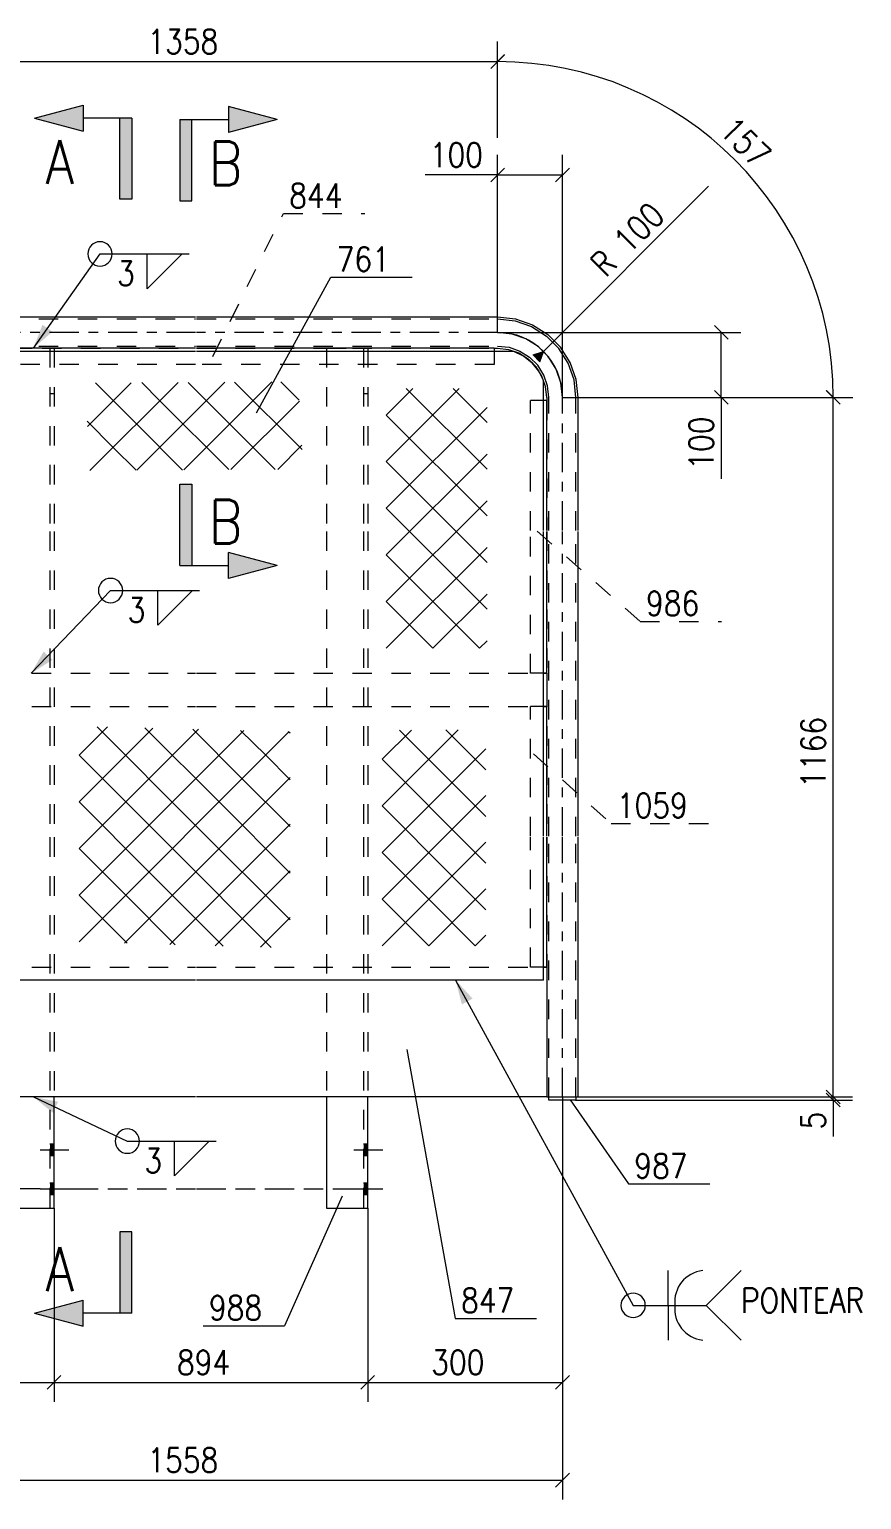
# Model space of a CAD drawing. Header units: millimetres. Extents: x 5 to 846, y 5 to 599.
# Drawn here: x 552.1 to 637.5, y 257.9 to 408.8 of the extents above; entities that cross this region are included whole.
import ezdxf

# ---------------------------------------------------------------- set-up
doc = ezdxf.new("R2010")
doc.units = ezdxf.units.MM
for name, pattern in [('XKITLINE00', [0]), ('XKITLINE02', [4, 2, -2]), ('XKITLINE03', [6, 3, -1, 1, -1]), ('XKITLINE06', [7, 3, -1, 2, -1])]:
    doc.linetypes.add(name, pattern=pattern)
for name, color, linetype, lineweight in [('Corte', 7, 'Continuous', 0), ('Cota', 4, 'Continuous', 0), ('Marca da peça', 2, 'Continuous', 0), ('Objeto gráfico', 3, 'Continuous', 0), ('Parafuso', 3, 'Continuous', 0), ('Peça', 2, 'Continuous', 0), ('Solda', 1, 'Continuous', 0)]:
    doc.layers.add(name, color=color, linetype=linetype, lineweight=lineweight)
doc.styles.add('ROMANS', font='ROMANS__.TTF')
doc.styles.add('SIMPLEX', font='SIMPLEX_.TTF')

# ---------------------------------------------------------------- blocks, each defined once
blk = doc.blocks.new('*A84')
at = {"layer": 'Peça', "color": 4, "linetype": 'XKITLINE00', "lineweight": 0}
for p, q in [((605.4, 298.9), (605.4, 299.22)), ((608.15, 298.9), (605.4, 298.9)), ((606.8, 299.22), (606.8, 298.9)), ((608.2, 298.9), (608.15, 298.9)), ((608.2, 298.9), (608.2, 299.22))]:
    blk.add_line(p, q, dxfattribs=at)
at = {"layer": 'Peça', "color": 7, "linetype": 'XKITLINE02', "lineweight": 0}
for p, q in [((605.4, 299.22), (608.2, 299.22)), ((608.15, 298.9), (608.2, 298.9))]:
    blk.add_line(p, q, dxfattribs=at)
blk = doc.blocks.new('*A85')
at = {"layer": 'Peça', "color": 7, "linetype": 'XKITLINE02', "lineweight": 0}
for p, q in [((582.57, 376.1), (586.8, 376.1)), ((582.57, 376.1), (582.57, 357.37)), ((586.38, 376.1), (586.38, 357.37)), ((586.8, 376.1), (586.8, 357.37)), ((586.38, 371.43), (586.8, 371.43)), ((582.57, 357.27), (582.57, 325.98)), ((586.38, 357.27), (586.38, 325.98)), ((586.8, 357.27), (586.8, 325.98)), ((582.57, 325.88), (582.57, 299.22)), ((586.38, 325.88), (586.38, 287.8)), ((586.8, 325.88), (586.8, 299.22))]:
    blk.add_line(p, q, dxfattribs=at)
at = {"layer": 'Peça', "color": 4, "linetype": 'XKITLINE00', "lineweight": 0}
for p, q in [((582.57, 299.22), (582.57, 287.8)), ((586.8, 287.8), (586.8, 299.22)), ((582.57, 287.8), (586.8, 287.8))]:
    blk.add_line(p, q, dxfattribs=at)
blk = doc.blocks.new('*A87')
at = {"layer": 'Peça', "color": 4, "linetype": 'XKITLINE00', "lineweight": 0}
for p, q in [((531.96, 299.22), (531.96, 312.55)), ((531.96, 312.55), (532.3, 312.55)), ((604.86, 312.55), (605.19, 312.55)), ((605.19, 312.55), (605.19, 299.22)), ((569.13, 299.22), (531.96, 299.22)), ((605.19, 299.22), (569.23, 299.22))]:
    blk.add_line(p, q, dxfattribs=at)
at = {"layer": 'Peça', "color": 7, "linetype": 'XKITLINE02', "lineweight": 0}
for p, q in [((532.3, 312.55), (569.13, 312.55)), ((569.23, 312.55), (604.86, 312.55))]:
    blk.add_line(p, q, dxfattribs=at)
blk = doc.blocks.new('*A88')
at = {"layer": 'Peça', "color": 4, "linetype": 'XKITLINE00', "lineweight": 0}
for p, q in [((533.47, 374.59), (532.78, 373.74)), ((534.32, 375.28), (533.47, 374.59)), ((535.31, 375.76), (534.32, 375.28)), ((569.13, 375.76), (535.31, 375.76)), ((601.85, 375.76), (569.23, 375.76)), ((601.85, 375.76), (602.83, 375.28)), ((603.69, 374.59), (602.83, 375.28)), ((604.37, 373.74), (603.69, 374.59)), ((532.78, 373.74), (532.3, 372.76)), ((604.86, 372.76), (604.37, 373.74)), ((532.3, 357.37), (532.3, 372.76)), ((604.86, 357.37), (604.86, 372.76)), ((532.3, 325.98), (532.3, 357.27)), ((604.86, 325.98), (604.86, 357.27)), ((532.3, 311.22), (532.3, 325.88)), ((604.86, 311.22), (604.86, 325.88)), ((569.13, 311.22), (532.3, 311.22)), ((604.86, 311.22), (569.23, 311.22))]:
    blk.add_line(p, q, dxfattribs=at)
at = {"layer": 'Peça', "color": 7, "linetype": 'XKITLINE02', "lineweight": 0}
for p, q in [((532.78, 373.74), (533.47, 374.59)), ((533.47, 374.59), (534.32, 375.28)), ((602.83, 375.28), (603.69, 374.59)), ((603.69, 374.59), (604.37, 373.74))]:
    blk.add_line(p, q, dxfattribs=at)
blk = doc.blocks.new('*A89')
at = {"layer": 'Peça', "color": 4, "linetype": 'XKITLINE00', "lineweight": 0}
for p, q in [((532.3, 342.72), (531.96, 342.72)), ((531.96, 342.72), (531.96, 339.32)), ((604.86, 342.72), (605.19, 342.72)), ((605.19, 342.72), (605.19, 339.32)), ((531.96, 339.32), (532.3, 339.32)), ((604.86, 339.32), (605.19, 339.32))]:
    blk.add_line(p, q, dxfattribs=at)
at = {"layer": 'Peça', "color": 7, "linetype": 'XKITLINE02', "lineweight": 0}
for p, q in [((532.3, 342.72), (569.13, 342.72)), ((569.23, 342.72), (604.86, 342.72)), ((532.3, 339.32), (569.13, 339.32)), ((569.23, 339.32), (604.86, 339.32))]:
    blk.add_line(p, q, dxfattribs=at)
blk = doc.blocks.new('*A90')
at = {"layer": 'Peça', "color": 4, "linetype": 'XKITLINE00', "lineweight": 0}
for p, q in [((569.13, 376.1), (537.35, 376.1)), ((537.35, 376.1), (537.35, 375.76)), ((599.8, 376.1), (569.23, 376.1)), ((599.8, 376.1), (599.8, 375.76))]:
    blk.add_line(p, q, dxfattribs=at)
at = {"layer": 'Peça', "color": 7, "linetype": 'XKITLINE02', "lineweight": 0}
for p, q in [((537.35, 375.76), (537.35, 374.43)), ((569.13, 374.43), (537.35, 374.43)), ((599.8, 374.43), (569.23, 374.43)), ((599.8, 375.76), (599.8, 374.43))]:
    blk.add_line(p, q, dxfattribs=at)
blk = doc.blocks.new('*A91')
at = {"layer": 'Peça', "color": 7, "linetype": 'XKITLINE02', "lineweight": 0}
for p, q in [((550.35, 376.1), (554.59, 376.1)), ((550.35, 376.1), (550.35, 357.37)), ((554.16, 376.1), (554.16, 357.37)), ((554.59, 376.1), (554.59, 357.37)), ((554.16, 371.43), (554.59, 371.43)), ((550.35, 357.27), (550.35, 325.98)), ((554.16, 357.27), (554.16, 325.98)), ((554.59, 357.27), (554.59, 325.98)), ((550.35, 325.88), (550.35, 299.22)), ((554.16, 325.88), (554.16, 287.8)), ((554.59, 325.88), (554.59, 299.22))]:
    blk.add_line(p, q, dxfattribs=at)
at = {"layer": 'Peça', "color": 4, "linetype": 'XKITLINE00', "lineweight": 0}
for p, q in [((550.35, 299.22), (550.35, 287.8)), ((554.59, 287.8), (554.59, 299.22)), ((550.35, 287.8), (554.59, 287.8))]:
    blk.add_line(p, q, dxfattribs=at)
blk = doc.blocks.new('*A92')
at = {"layer": 'Peça', "color": 4, "linetype": 'XKITLINE00', "lineweight": 0}
for p, q in [((533.43, 378.5), (535.18, 379.11)), ((535.18, 379.11), (537.02, 379.32)), ((537.02, 379.32), (569.13, 379.32)), ((569.23, 379.32), (600.13, 379.32)), ((600.13, 379.32), (601.98, 379.11)), ((601.98, 379.11), (603.73, 378.5)), ((530.55, 376.2), (531.86, 377.51)), ((531.86, 377.51), (533.43, 378.5)), ((603.73, 378.5), (605.29, 377.51)), ((605.29, 377.51), (606.61, 376.2)), ((529.56, 374.63), (530.55, 376.2)), ((534.83, 375.6), (535.9, 375.97)), ((535.9, 375.97), (537.02, 376.1)), ((537.02, 376.1), (537.35, 376.1)), ((599.8, 376.1), (600.13, 376.1)), ((600.13, 376.1), (601.26, 375.97)), ((601.26, 375.97), (602.33, 375.6)), ((607.59, 374.63), (606.61, 376.2)), ((528.95, 372.88), (529.56, 374.63)), ((533.07, 374.19), (533.87, 374.99)), ((533.87, 374.99), (534.83, 375.6)), ((602.33, 375.6), (603.29, 374.99)), ((603.29, 374.99), (604.09, 374.19)), ((608.2, 372.88), (607.59, 374.63)), ((528.74, 371.04), (528.95, 372.88)), ((532.09, 372.17), (532.47, 373.23)), ((532.47, 373.23), (533.07, 374.19)), ((604.69, 373.23), (604.09, 374.19)), ((605.06, 372.17), (604.69, 373.23)), ((608.41, 371.04), (608.2, 372.88)), ((531.96, 371.04), (532.09, 372.17)), ((605.19, 371.04), (605.06, 372.17)), ((528.74, 357.37), (528.74, 371.04)), ((531.96, 371.04), (531.96, 370.71)), ((605.19, 371.04), (605.19, 370.71)), ((608.41, 357.37), (608.41, 371.04)), ((528.74, 325.98), (528.74, 357.27)), ((608.41, 325.98), (608.41, 357.27)), ((528.74, 299.22), (528.74, 325.88)), ((608.41, 299.22), (608.41, 325.88)), ((528.74, 299.22), (531.96, 299.22)), ((605.19, 299.22), (608.41, 299.22))]:
    blk.add_line(p, q, dxfattribs=at)
at = {"layer": 'Peça', "color": 7, "linetype": 'XKITLINE02', "lineweight": 0}
for p, q in [((533.52, 378.3), (535.23, 378.9)), ((535.23, 378.9), (537.02, 379.1)), ((537.02, 379.1), (569.13, 379.1)), ((569.23, 379.1), (600.13, 379.1)), ((600.13, 379.1), (601.93, 378.9)), ((601.93, 378.9), (603.63, 378.3)), ((532, 377.34), (533.52, 378.3)), ((603.63, 378.3), (605.16, 377.34)), ((529.76, 374.54), (530.72, 376.07)), ((530.72, 376.07), (532, 377.34)), ((534.73, 375.79), (535.85, 376.18)), ((535.85, 376.18), (537.02, 376.31)), ((537.02, 376.31), (569.13, 376.31)), ((537.35, 376.1), (569.13, 376.1)), ((569.23, 376.31), (600.13, 376.31)), ((569.23, 376.1), (599.8, 376.1)), ((600.13, 376.31), (601.31, 376.18)), ((601.31, 376.18), (602.42, 375.79)), ((605.16, 377.34), (606.44, 376.07)), ((607.4, 374.54), (606.44, 376.07)), ((529.16, 372.83), (529.76, 374.54)), ((532.9, 374.33), (533.73, 375.16)), ((533.73, 375.16), (534.73, 375.79)), ((602.42, 375.79), (603.42, 375.16)), ((603.42, 375.16), (604.26, 374.33)), ((607.99, 372.83), (607.4, 374.54)), ((528.96, 371.04), (529.16, 372.83)), ((531.88, 372.21), (532.27, 373.33)), ((532.27, 373.33), (532.9, 374.33)), ((604.89, 373.33), (604.26, 374.33)), ((605.28, 372.21), (604.89, 373.33)), ((608.19, 371.04), (607.99, 372.83)), ((531.75, 371.04), (531.88, 372.21)), ((605.41, 371.04), (605.28, 372.21)), ((528.96, 357.37), (528.96, 371.04)), ((531.75, 357.37), (531.75, 371.04)), ((531.96, 370.71), (531.96, 357.37)), ((605.19, 370.71), (605.19, 357.37)), ((605.41, 357.37), (605.41, 371.04)), ((608.19, 357.37), (608.19, 371.04)), ((528.96, 325.98), (528.96, 357.27)), ((531.75, 325.98), (531.75, 357.27)), ((531.96, 357.27), (531.96, 325.98)), ((605.19, 357.27), (605.19, 325.98)), ((605.41, 325.98), (605.41, 357.27)), ((608.19, 325.98), (608.19, 357.27)), ((528.96, 299.22), (528.96, 325.88)), ((531.75, 299.22), (531.75, 325.88)), ((531.96, 325.88), (531.96, 299.22)), ((605.19, 325.88), (605.19, 299.22)), ((605.41, 299.22), (605.41, 325.88)), ((608.19, 299.22), (608.19, 325.88))]:
    blk.add_line(p, q, dxfattribs=at)
at = {"layer": 'Peça', "color": 7, "linetype": 'XKITLINE03', "lineweight": 0}
for p, q in [((535.54, 377.54), (534.13, 377.05)), ((537.02, 377.71), (535.54, 377.54)), ((569.13, 377.71), (537.02, 377.71)), ((600.13, 377.71), (569.23, 377.71)), ((601.62, 377.54), (600.13, 377.71)), ((603.03, 377.05), (601.62, 377.54)), ((532.86, 376.25), (531.81, 375.2)), ((534.13, 377.05), (532.86, 376.25)), ((604.29, 376.25), (603.03, 377.05)), ((605.35, 375.2), (604.29, 376.25)), ((531.81, 375.2), (531.01, 373.93)), ((606.14, 373.93), (605.35, 375.2)), ((531.01, 373.93), (530.52, 372.52)), ((606.63, 372.52), (606.14, 373.93)), ((530.52, 372.52), (530.35, 371.04)), ((606.8, 371.04), (606.63, 372.52)), ((530.35, 371.04), (530.35, 357.37)), ((606.8, 357.37), (606.8, 371.04)), ((530.35, 357.27), (530.35, 325.98)), ((606.8, 325.98), (606.8, 357.27)), ((530.35, 325.88), (530.35, 299.22)), ((606.8, 299.22), (606.8, 325.88))]:
    blk.add_line(p, q, dxfattribs=at)
blk = doc.blocks.new('*A93')
at = {"layer": 'Peça', "color": 7, "linetype": 'XKITLINE02', "lineweight": 0}
for p, q in [((603.52, 357.37), (603.52, 370.71)), ((604.86, 370.71), (603.52, 370.71)), ((603.52, 342.72), (603.52, 357.27)), ((604.86, 342.72), (603.52, 342.72))]:
    blk.add_line(p, q, dxfattribs=at)
at = {"layer": 'Peça', "color": 4, "linetype": 'XKITLINE00', "lineweight": 0}
for p, q in [((605.19, 370.71), (604.86, 370.71)), ((605.19, 357.37), (605.19, 370.71)), ((605.19, 342.72), (605.19, 357.27)), ((605.19, 342.72), (604.86, 342.72))]:
    blk.add_line(p, q, dxfattribs=at)
blk = doc.blocks.new('*A94')
at = {"layer": 'Peça', "color": 7, "linetype": 'XKITLINE02', "lineweight": 0}
for p, q in [((603.52, 325.98), (603.52, 339.32)), ((604.86, 339.32), (603.52, 339.32)), ((603.52, 312.55), (603.52, 325.88)), ((604.86, 312.55), (603.52, 312.55))]:
    blk.add_line(p, q, dxfattribs=at)
at = {"layer": 'Peça', "color": 4, "linetype": 'XKITLINE00', "lineweight": 0}
for p, q in [((605.19, 339.32), (604.86, 339.32)), ((605.19, 325.98), (605.19, 339.32)), ((605.19, 312.55), (605.19, 325.88)), ((605.19, 312.55), (604.86, 312.55))]:
    blk.add_line(p, q, dxfattribs=at)
blk = doc.blocks.new('*A95')
at = {"layer": 'Parafuso'}
for points in [[(554.16, 294.4), (554.59, 294.4), (554.59, 293.2), (554.16, 293.2)], [(554.16, 290.4), (554.59, 290.4), (554.59, 289.2), (554.16, 289.2)]]:
    blk.add_hatch(color=7, dxfattribs=at).paths.add_polyline_path(points, flags=17)
at = {"layer": 'Parafuso', "color": 7, "linetype": 'XKITLINE00', "lineweight": 0}
for p, q in [((554.16, 294.4), (554.59, 294.4)), ((553.16, 293.8), (556.12, 293.8)), ((554.16, 293.2), (554.59, 293.2)), ((554.16, 290.4), (554.59, 290.4)), ((553.16, 289.8), (556.12, 289.8)), ((554.16, 289.2), (554.59, 289.2))]:
    blk.add_line(p, q, dxfattribs=at)
blk = doc.blocks.new('*A96')
at = {"layer": 'Parafuso'}
for points in [[(586.38, 294.4), (586.8, 294.4), (586.8, 293.2), (586.38, 293.2)], [(586.38, 290.4), (586.8, 290.4), (586.8, 289.2), (586.38, 289.2)]]:
    blk.add_hatch(color=7, dxfattribs=at).paths.add_polyline_path(points, flags=17)
at = {"layer": 'Parafuso', "color": 7, "linetype": 'XKITLINE00', "lineweight": 0}
for p, q in [((586.38, 294.4), (586.8, 294.4)), ((585.37, 293.8), (588.34, 293.8)), ((586.38, 293.2), (586.8, 293.2)), ((586.38, 290.4), (586.8, 290.4)), ((585.37, 289.8), (588.34, 289.8)), ((586.38, 289.2), (586.8, 289.2))]:
    blk.add_line(p, q, dxfattribs=at)
blk = doc.blocks.new('*A139')
at = {"layer": 'Objeto gráfico', "color": 7, "linetype": 'XKITLINE06', "lineweight": 0}
for p, q in [((556.12, 289.8), (569.13, 289.8)), ((569.23, 289.8), (585.37, 289.8))]:
    blk.add_line(p, q, dxfattribs=at)
blk = doc.blocks.new('*A140')
at = {"layer": 'Objeto gráfico', "color": 2, "linetype": 'XKITLINE00', "lineweight": 0}
for p, q in [((588.7, 369.23), (591.43, 371.96)), ((588.7, 364.44), (596.2, 371.94)), ((599.06, 363.67), (590.76, 371.96)), ((599.06, 368.46), (595.57, 371.95)), ((588.7, 359.66), (599.06, 370.01)), ((599.06, 358.88), (588.7, 369.23)), ((588.7, 354.87), (599.06, 365.22)), ((598.28, 354.87), (588.7, 364.44)), ((588.7, 350.08), (599.06, 360.43)), ((595.89, 352.47), (588.7, 359.66)), ((588.7, 345.29), (599.06, 355.64)), ((593.49, 350.08), (588.7, 354.87)), ((599.06, 354.09), (598.28, 354.87)), ((599.06, 349.3), (595.89, 352.47)), ((593.49, 345.29), (599.06, 350.85)), ((591.1, 347.68), (588.7, 350.08)), ((598.28, 345.29), (593.49, 350.08)), ((593.49, 345.29), (591.1, 347.68)), ((598.28, 345.29), (599.06, 346.06)), ((588.7, 345.29), (588.7, 345.29)), ((588.7, 345.29), (588.7, 345.29)), ((588.7, 345.29), (588.7, 345.29))]:
    blk.add_line(p, q, dxfattribs=at)
blk = doc.blocks.new('*A141')
at = {"layer": 'Objeto gráfico', "color": 2, "linetype": 'XKITLINE00', "lineweight": 0}
for p, q in [((588.27, 329.09), (596.1, 336.92)), ((588.27, 333.88), (591.28, 336.89)), ((598.94, 328), (590.06, 336.88)), ((598.94, 332.79), (594.82, 336.91)), ((588.27, 324.3), (598.94, 334.97)), ((597.85, 324.3), (588.27, 333.88)), ((588.27, 319.51), (598.94, 330.18)), ((595.46, 321.9), (588.27, 329.09)), ((588.27, 314.72), (598.94, 325.39)), ((593.06, 319.51), (588.27, 324.3)), ((598.94, 323.21), (597.85, 324.3)), ((598.94, 318.42), (595.46, 321.9)), ((593.06, 314.72), (598.94, 320.6)), ((590.67, 317.12), (588.27, 319.51)), ((597.85, 314.72), (593.06, 319.51)), ((593.06, 314.72), (590.67, 317.12)), ((597.85, 314.72), (598.94, 315.81))]:
    blk.add_line(p, q, dxfattribs=at)
blk = doc.blocks.new('*A142')
at = {"layer": 'Objeto gráfico', "color": 2, "linetype": 'XKITLINE00', "lineweight": 0}
for p, q in [((557.16, 334.29), (560.07, 337.2)), ((557.16, 329.5), (564.74, 337.08)), ((557.16, 324.71), (569.41, 336.96)), ((557.16, 319.92), (574.08, 336.84)), ((557.16, 315.13), (578.75, 336.72)), ((569.13, 327.1), (559.01, 337.23)), ((571.53, 329.5), (563.92, 337.1)), ((573.92, 331.89), (568.84, 336.98)), ((576.32, 334.29), (573.75, 336.85)), ((578.71, 336.68), (578.67, 336.72)), ((578.83, 336.57), (578.71, 336.68)), ((566.74, 324.71), (557.16, 334.29)), ((578.83, 331.78), (576.32, 334.29)), ((561.81, 315), (578.83, 332.01)), ((578.83, 326.99), (573.92, 331.89)), ((564.34, 322.31), (557.16, 329.5)), ((578.83, 322.2), (571.53, 329.5)), ((566.47, 314.86), (578.83, 327.22)), ((578.83, 317.41), (569.13, 327.1)), ((561.95, 319.92), (557.16, 324.71)), ((576.88, 314.56), (566.74, 324.71)), ((571.95, 314.7), (564.34, 322.31)), ((571.13, 314.73), (578.83, 322.43)), ((559.55, 317.53), (557.16, 319.92)), ((567.02, 314.85), (561.95, 319.92)), ((562.09, 314.99), (559.55, 317.53)), ((575.78, 314.59), (578.83, 317.64))]:
    blk.add_line(p, q, dxfattribs=at)
blk = doc.blocks.new('*A145')
at = {"layer": 'Objeto gráfico', "color": 2, "linetype": 'XKITLINE00', "lineweight": 0}
for p, q in [((558.02, 368.05), (562.51, 372.55)), ((558.27, 363.52), (567.33, 372.58)), ((563.06, 368.31), (558.83, 372.53)), ((563.09, 363.55), (572.14, 372.6)), ((565.45, 370.7), (563.6, 372.56)), ((567.92, 363.59), (576.96, 372.62)), ((577.29, 363.65), (568.36, 372.58)), ((580.06, 365.68), (573.13, 372.61)), ((579.77, 370.75), (577.89, 372.63)), ((572.54, 363.62), (565.45, 370.7)), ((572.74, 363.62), (579.78, 370.66)), ((560.66, 365.91), (557.99, 368.59)), ((567.78, 363.58), (563.06, 368.31)), ((563.03, 363.55), (560.66, 365.91)), ((577.56, 363.65), (580.03, 366.12)), ((558.27, 363.52), (558.27, 363.52)), ((558.27, 363.52), (558.27, 363.52)), ((558.27, 363.52), (558.27, 363.52))]:
    blk.add_line(p, q, dxfattribs=at)
blk = doc.blocks.new('*A390')
at = {"layer": 'Corte'}
for points in [[(577.49, 399.56), (572.49, 398.22), (572.49, 400.9)], [(568.74, 391.23), (567.49, 391.23), (567.49, 399.56)], [(568.74, 399.56), (568.74, 391.23), (567.49, 399.56)], [(568.74, 353.78), (567.49, 353.78), (567.49, 362.12)], [(568.74, 362.12), (568.74, 353.78), (567.49, 362.12)], [(577.49, 353.78), (572.49, 352.44), (572.49, 355.12)]]:
    blk.add_hatch(color=6, dxfattribs=at).paths.add_polyline_path(points, flags=17)
at = {"layer": 'Corte', "color": 6, "linetype": 'XKITLINE00', "lineweight": 0}
for p, q in [((577.49, 399.56), (572.49, 400.9)), ((572.49, 400.9), (572.49, 398.22)), ((567.49, 399.56), (572.49, 399.56)), ((567.49, 399.56), (567.49, 391.23)), ((568.74, 391.23), (568.74, 399.56)), ((577.49, 399.56), (572.49, 398.22)), ((567.49, 391.23), (568.74, 391.23)), ((567.49, 353.78), (567.49, 362.12)), ((567.49, 362.12), (568.74, 362.12)), ((568.74, 362.12), (568.74, 353.78)), ((577.49, 353.78), (572.49, 355.12)), ((572.49, 352.44), (572.49, 355.12)), ((567.49, 353.78), (572.49, 353.78)), ((577.49, 353.78), (572.49, 352.44))]:
    blk.add_line(p, q, dxfattribs=at)
at = {"layer": 'Corte', "color": 4, "style": 'ROMANS', "width": 0.85}
for p in [(570.49, 392.81), (570.49, 356.03)]:
    blk.add_text('B', height=4.5, dxfattribs=at).set_placement(p)
blk = doc.blocks.new('*A391')
at = {"layer": 'Corte'}
for points in [[(552.59, 399.71), (557.59, 401.05), (557.59, 398.37)], [(561.34, 399.71), (562.59, 399.71), (562.59, 391.38)], [(561.34, 391.38), (561.34, 399.71), (562.59, 391.38)], [(561.34, 285.36), (562.59, 285.36), (562.59, 277.03)], [(561.34, 277.03), (561.34, 285.36), (562.59, 277.03)], [(552.59, 277.03), (557.59, 278.37), (557.59, 275.69)]]:
    blk.add_hatch(color=6, dxfattribs=at).paths.add_polyline_path(points, flags=17)
at = {"layer": 'Corte', "color": 6, "linetype": 'XKITLINE00', "lineweight": 0}
for p, q in [((552.59, 399.71), (557.59, 401.05)), ((557.59, 401.05), (557.59, 398.37)), ((552.59, 399.71), (557.59, 398.37)), ((562.59, 399.71), (557.59, 399.71)), ((561.34, 391.38), (561.34, 399.71)), ((562.59, 399.71), (562.59, 391.38)), ((562.59, 391.38), (561.34, 391.38)), ((561.34, 285.36), (561.34, 277.03)), ((562.59, 285.36), (561.34, 285.36)), ((562.59, 277.03), (562.59, 285.36)), ((552.59, 277.03), (557.59, 278.37)), ((557.59, 275.69), (557.59, 278.37)), ((552.59, 277.03), (557.59, 275.69)), ((562.59, 277.03), (557.59, 277.03))]:
    blk.add_line(p, q, dxfattribs=at)
at = {"layer": 'Corte', "color": 4, "style": 'ROMANS', "width": 0.85}
for p in [(553.71, 392.96), (553.71, 279.28)]:
    blk.add_text('A', height=4.5, dxfattribs=at).set_placement(p)
blk = doc.blocks.new('*A393')
at = {"layer": 'Solda'}
blk.add_hatch(color=7, dxfattribs=at).paths.add_polyline_path([(552.24, 342.72), (553.52, 344.95), (554.42, 344.09)], flags=17)
at = {"layer": 'Solda', "color": 7, "linetype": 'XKITLINE00', "lineweight": 0}
for p, q in [((552.24, 342.72), (560.39, 351.21)), ((560.39, 351.21), (569.53, 351.21))]:
    blk.add_line(p, q, dxfattribs=at)
at = {"layer": 'Solda', "color": 3, "linetype": 'XKITLINE00', "lineweight": 0}
for p, q in [((565.24, 351.21), (568.81, 351.21)), ((568.81, 351.21), (565.24, 347.64)), ((565.24, 347.64), (565.24, 351.21))]:
    blk.add_line(p, q, dxfattribs=at)
for start, end in [(90, 270), (270, 90)]:
    blk.add_arc((560.39, 351.21), 1.25, start, end, dxfattribs=at)
at = {"layer": 'Solda', "color": 3, "style": 'ROMANS', "width": 0.85}
blk.add_text('3', height=2.5, dxfattribs=at).set_placement((562.14, 347.96))
blk = doc.blocks.new('*A394')
at = {"layer": 'Solda'}
blk.add_hatch(color=7, dxfattribs=at).paths.add_polyline_path([(552.47, 376.1), (553.4, 378.5), (554.42, 377.78)], flags=17)
at = {"layer": 'Solda', "color": 7, "linetype": 'XKITLINE00', "lineweight": 0}
for p, q in [((552.47, 376.1), (559.31, 385.77)), ((559.31, 385.77), (568.45, 385.77))]:
    blk.add_line(p, q, dxfattribs=at)
at = {"layer": 'Solda', "color": 3, "linetype": 'XKITLINE00', "lineweight": 0}
for p, q in [((564.16, 385.77), (567.73, 385.77)), ((567.73, 385.77), (564.16, 382.2)), ((564.16, 382.2), (564.16, 385.77))]:
    blk.add_line(p, q, dxfattribs=at)
for start, end in [(90, 270), (270, 90)]:
    blk.add_arc((559.31, 385.77), 1.25, start, end, dxfattribs=at)
at = {"layer": 'Solda', "color": 3, "style": 'ROMANS', "width": 0.85}
blk.add_text('3', height=2.5, dxfattribs=at).set_placement((561.06, 382.52))
blk = doc.blocks.new('*A395')
at = {"layer": 'Solda'}
blk.add_hatch(color=7, dxfattribs=at).paths.add_polyline_path([(552.47, 299.22), (555, 298.72), (554.47, 297.59)], flags=17)
at = {"layer": 'Solda', "color": 7, "linetype": 'XKITLINE00', "lineweight": 0}
for p, q in [((552.47, 299.22), (562.11, 294.68)), ((562.11, 294.68), (571.25, 294.68))]:
    blk.add_line(p, q, dxfattribs=at)
at = {"layer": 'Solda', "color": 3, "linetype": 'XKITLINE00', "lineweight": 0}
for p, q in [((566.96, 294.68), (570.53, 294.68)), ((570.53, 294.68), (566.96, 291.11)), ((566.96, 291.11), (566.96, 294.68))]:
    blk.add_line(p, q, dxfattribs=at)
for start, end in [(90, 270), (270, 90)]:
    blk.add_arc((562.11, 294.68), 1.25, start, end, dxfattribs=at)
at = {"layer": 'Solda', "color": 3, "style": 'ROMANS', "width": 0.85}
blk.add_text('3', height=2.5, dxfattribs=at).set_placement((563.86, 291.43))
blk = doc.blocks.new('*A399')
at = {"layer": 'Solda'}
blk.add_hatch(color=7, dxfattribs=at).paths.add_polyline_path([(595.82, 311.22), (597.57, 309.32), (596.47, 308.72)], flags=17)
at = {"layer": 'Solda', "color": 7, "linetype": 'XKITLINE00', "lineweight": 0}
for p, q in [((595.82, 311.22), (614.06, 277.82)), ((614.06, 277.82), (621.56, 277.82))]:
    blk.add_line(p, q, dxfattribs=at)
at = {"layer": 'Solda', "color": 3, "linetype": 'XKITLINE00', "lineweight": 0}
for p, q in [((617.64, 277.82), (617.64, 281.39)), ((621.56, 277.82), (625.14, 281.39)), ((617.64, 277.82), (617.64, 274.25)), ((621.56, 277.82), (625.14, 274.25))]:
    blk.add_line(p, q, dxfattribs=at)
for centre, radius, start, end in [((621.56, 278.18), 3.23, 96.3402, 186.3402), ((614.06, 277.82), 1.25, 90, 270), ((614.06, 277.82), 1.25, 270, 90), ((621.56, 277.47), 3.23, 173.6598, 263.6598)]:
    blk.add_arc(centre, radius, start, end, dxfattribs=at)
at = {"layer": 'Solda', "color": 3, "style": 'ROMANS', "width": 0.85}
blk.add_text('PONTEAR', height=2.5, dxfattribs=at).set_placement((625.14, 277.07))
blk = doc.blocks.new('*A402')
at = {"layer": 'Marca da peça', "color": 7, "linetype": 'XKITLINE00', "lineweight": 0}
for p, q in [((607.6, 298.93), (613.58, 290.29)), ((613.58, 290.29), (621.94, 290.29))]:
    blk.add_line(p, q, dxfattribs=at)
at = {"layer": 'Marca da peça', "color": 4, "style": 'ROMANS', "width": 0.85}
blk.add_text('987', height=2.5, dxfattribs=at).set_placement((614.18, 290.89))
blk = doc.blocks.new('*A403')
at = {"layer": 'Marca da peça', "color": 7, "linetype": 'XKITLINE00', "lineweight": 0}
for p in [(584.19, 289.02), (569.89, 275.72)]:
    blk.add_line(p, (578.24, 275.72), dxfattribs=at)
at = {"layer": 'Marca da peça', "color": 4, "style": 'ROMANS', "width": 0.85}
blk.add_text('988', height=2.5, dxfattribs=at).set_placement((570.49, 276.32))
blk = doc.blocks.new('*A405')
at = {"layer": 'Marca da peça', "color": 7, "linetype": 'XKITLINE00', "lineweight": 0}
for p, q in [((590.83, 304.09), (595.79, 276.48)), ((595.79, 276.48), (604.14, 276.48))]:
    blk.add_line(p, q, dxfattribs=at)
at = {"layer": 'Marca da peça', "color": 4, "style": 'ROMANS', "width": 0.85}
blk.add_text('847', height=2.5, dxfattribs=at).set_placement((596.39, 277.08))
blk = doc.blocks.new('*A406')
at = {"layer": 'Marca da peça', "color": 7, "linetype": 'XKITLINE00', "lineweight": 0}
for p, q in [((575.37, 369.47), (583.01, 383.37)), ((583.01, 383.37), (591.37, 383.37))]:
    blk.add_line(p, q, dxfattribs=at)
at = {"layer": 'Marca da peça', "color": 4, "style": 'ROMANS', "width": 0.85}
blk.add_text('761', height=2.5, dxfattribs=at).set_placement((583.61, 383.97))
blk = doc.blocks.new('*A408')
at = {"layer": 'Marca da peça', "color": 7, "linetype": 'XKITLINE02', "lineweight": 0}
for p, q in [((570.89, 375.25), (578.14, 389.91)), ((578.14, 389.91), (586.5, 389.91))]:
    blk.add_line(p, q, dxfattribs=at)
at = {"layer": 'Marca da peça', "color": 4, "style": 'ROMANS', "width": 0.85}
blk.add_text('844', height=2.5, dxfattribs=at).set_placement((578.74, 390.51))
blk = doc.blocks.new('*A411')
at = {"layer": 'Marca da peça', "color": 7, "linetype": 'XKITLINE02', "lineweight": 0}
for p, q in [((604.21, 357.29), (614.78, 348.04)), ((614.78, 348.04), (623.13, 348.04))]:
    blk.add_line(p, q, dxfattribs=at)
at = {"layer": 'Marca da peça', "color": 4, "style": 'ROMANS', "width": 0.85}
blk.add_text('986', height=2.5, dxfattribs=at).set_placement((615.38, 348.64))
blk = doc.blocks.new('*A412')
at = {"layer": 'Marca da peça', "color": 7, "linetype": 'XKITLINE02', "lineweight": 0}
for p, q in [((603.81, 334.45), (611.79, 327.29)), ((611.79, 327.29), (622.53, 327.29))]:
    blk.add_line(p, q, dxfattribs=at)
at = {"layer": 'Marca da peça', "color": 4, "style": 'ROMANS', "width": 0.85}
blk.add_text('1059', height=2.5, dxfattribs=at).set_placement((612.39, 327.89))
blk = doc.blocks.new('*A414')
at = {"layer": 'Cota', "color": 7, "linetype": 'XKITLINE00', "lineweight": 0}
for p, q in [((600.14, 377.71), (600.14, 395.93)), ((606.8, 371.04), (606.8, 395.93)), ((600.84, 394.58), (599.43, 393.17)), ((607.51, 394.58), (606.09, 393.17)), ((600.14, 393.88), (592.7, 393.88)), ((600.14, 393.88), (592.7, 393.88)), ((600.14, 393.88), (606.8, 393.88))]:
    blk.add_line(p, q, dxfattribs=at)
at = {"layer": 'Cota', "color": 3}
for p in [(600.14, 393.88), (606.8, 393.88)]:
    blk.add_point(p, dxfattribs=at)
at = {"layer": 'Cota', "color": 3, "style": 'SIMPLEX', "width": 0.85}
blk.add_text('100', height=2.5, dxfattribs=at).set_placement((593.17, 394.68))
blk = doc.blocks.new('*A415')
at = {"layer": 'Cota', "color": 7, "linetype": 'XKITLINE00', "lineweight": 0}
for p, q in [((530.35, 299.22), (530.35, 267.91)), ((554.59, 287.8), (554.59, 267.91)), ((531.06, 270.62), (529.65, 269.2)), ((555.29, 270.62), (553.88, 269.2)), ((530.35, 269.91), (554.59, 269.91))]:
    blk.add_line(p, q, dxfattribs=at)
at = {"layer": 'Cota', "color": 3}
for p in [(530.35, 269.91), (554.59, 269.91)]:
    blk.add_point(p, dxfattribs=at)
at = {"layer": 'Cota', "color": 3, "style": 'SIMPLEX', "width": 0.85}
blk.add_text('364', height=2.5, dxfattribs=at).set_placement((538.99, 270.71))
blk = doc.blocks.new('*A416')
at = {"layer": 'Cota', "color": 7, "linetype": 'XKITLINE00', "lineweight": 0}
for p, q in [((554.59, 287.8), (554.59, 267.91)), ((586.8, 287.8), (586.8, 267.91)), ((555.29, 270.62), (553.88, 269.2)), ((587.51, 270.62), (586.09, 269.2)), ((554.59, 269.91), (586.8, 269.91))]:
    blk.add_line(p, q, dxfattribs=at)
at = {"layer": 'Cota', "color": 3}
for p in [(554.59, 269.91), (586.8, 269.91)]:
    blk.add_point(p, dxfattribs=at)
at = {"layer": 'Cota', "color": 3, "style": 'SIMPLEX', "width": 0.85}
blk.add_text('894', height=2.5, dxfattribs=at).set_placement((567.21, 270.71))
blk = doc.blocks.new('*A417')
at = {"layer": 'Cota', "color": 7, "linetype": 'XKITLINE00', "lineweight": 0}
for p, q in [((606.8, 299.22), (606.8, 267.91)), ((586.8, 287.8), (586.8, 267.91)), ((587.51, 270.62), (586.09, 269.2)), ((607.51, 270.62), (606.09, 269.2)), ((586.8, 269.91), (606.8, 269.91))]:
    blk.add_line(p, q, dxfattribs=at)
at = {"layer": 'Cota', "color": 3}
for p in [(586.8, 269.91), (606.8, 269.91)]:
    blk.add_point(p, dxfattribs=at)
at = {"layer": 'Cota', "color": 3, "style": 'SIMPLEX', "width": 0.85}
blk.add_text('300', height=2.5, dxfattribs=at).set_placement((593.32, 270.71))
blk = doc.blocks.new('*A418')
at = {"layer": 'Cota', "color": 7, "linetype": 'XKITLINE00', "lineweight": 0}
for p, q in [((530.35, 299.22), (530.35, 265.67)), ((606.8, 299.22), (606.8, 257.88)), ((533.69, 259.88), (606.8, 259.88)), ((607.51, 260.59), (606.09, 259.17)), ((529.75, 259.27), (529.65, 259.17)), ((530.35, 259.27), (530.35, 257.88))]:
    blk.add_line(p, q, dxfattribs=at)
at = {"layer": 'Cota', "color": 3}
for p in [(530.35, 259.88), (606.8, 259.88)]:
    blk.add_point(p, dxfattribs=at)
at = {"layer": 'Cota', "color": 3, "style": 'SIMPLEX', "width": 0.85}
blk.add_text('1558', height=2.5, dxfattribs=at).set_placement((564.17, 260.68))
blk = doc.blocks.new('*A419')
at = {"layer": 'Cota', "color": 7, "linetype": 'XKITLINE00', "lineweight": 0}
for p, q in [((600.14, 377.71), (625.11, 377.71)), ((622.4, 378.41), (623.81, 377)), ((623.11, 371.04), (623.11, 377.71)), ((622.4, 371.75), (623.81, 370.33)), ((606.8, 371.04), (625.11, 371.04)), ((623.11, 371.04), (623.11, 362.67)), ((623.11, 371.04), (623.11, 362.67))]:
    blk.add_line(p, q, dxfattribs=at)
at = {"layer": 'Cota', "color": 3}
for p in [(623.11, 377.71), (623.11, 371.04)]:
    blk.add_point(p, dxfattribs=at)
at = {"layer": 'Cota', "color": 3, "style": 'SIMPLEX', "width": 0.85}
blk.add_text('100', height=2.5, rotation=90.0002, dxfattribs=at).set_placement((622.31, 363.61))
blk = doc.blocks.new('*A420')
at = {"layer": 'Cota', "color": 7, "linetype": 'XKITLINE00', "lineweight": 0}
for p, q in [((499.34, 290.5), (500.75, 289.09)), ((553.16, 289.8), (498, 289.8)), ((499.34, 288.5), (500.75, 287.09)), ((500.05, 287.8), (500.05, 289.8)), ((550.35, 287.8), (498, 287.8)), ((500.05, 287.8), (500.05, 282.21)), ((500.05, 287.8), (500.05, 282.21))]:
    blk.add_line(p, q, dxfattribs=at)
at = {"layer": 'Cota', "color": 3}
for p in [(500.05, 289.8), (500.05, 287.8)]:
    blk.add_point(p, dxfattribs=at)
at = {"layer": 'Cota', "color": 3, "style": 'SIMPLEX', "width": 0.85}
blk.add_text('30', height=2.5, rotation=90.0002, dxfattribs=at).set_placement((499.25, 282.68))
blk = doc.blocks.new('*A424')
at = {"layer": 'Cota'}
blk.add_hatch(color=7, dxfattribs=at).paths.add_polyline_path([(603.79, 375.4), (604.85, 375.75), (604.49, 374.7)], flags=17)
at = {"layer": 'Cota', "color": 7, "linetype": 'XKITLINE00', "lineweight": 0}
for p, q in [((604.85, 375.75), (621.81, 392.72)), ((603.79, 375.4), (604.85, 375.75)), ((604.49, 374.7), (603.79, 375.4)), ((604.49, 374.7), (604.85, 375.75))]:
    blk.add_line(p, q, dxfattribs=at)
blk.add_arc((600.14, 371.04), 6.67, 0, 90, dxfattribs=at)
at = {"layer": 'Cota', "color": 3, "style": 'SIMPLEX', "width": 0.85}
blk.add_text('R 100', height=2.5, rotation=45.0001, dxfattribs=at).set_placement((611.22, 383.26))
blk = doc.blocks.new('*A425')
at = {"layer": 'Cota', "color": 7, "linetype": 'XKITLINE00', "lineweight": 0}
for p, q in [((600.14, 397.68), (600.14, 407.57)), ((600.84, 406.22), (599.43, 404.81)), ((600.14, 377.71), (600.14, 394.18)), ((635.32, 370.33), (633.9, 371.75)), ((606.8, 371.04), (636.61, 371.04))]:
    blk.add_line(p, q, dxfattribs=at)
blk.add_arc((600.14, 371.04), 34.47, 0, 90, dxfattribs=at)
at = {"layer": 'Cota', "color": 7}
for p in [(600.14, 405.52), (634.61, 371.04)]:
    blk.add_point(p, dxfattribs=at)
at = {"layer": 'Cota', "color": 3, "style": 'SIMPLEX', "width": 0.85}
blk.add_text('157', height=2.5, rotation=-45.0001, dxfattribs=at).set_placement((622.78, 398.28))
blk = doc.blocks.new('*A429')
at = {"layer": 'Cota', "color": 7, "linetype": 'XKITLINE00', "lineweight": 0}
for p, q in [((537.02, 390.84), (537.02, 407.57)), ((600.13, 397.68), (600.13, 407.57)), ((537.73, 406.23), (536.31, 404.81)), ((600.84, 406.23), (599.43, 404.81)), ((537.02, 405.52), (600.13, 405.52)), ((600.13, 377.71), (600.13, 394.18)), ((537.02, 377.71), (537.02, 387.38))]:
    blk.add_line(p, q, dxfattribs=at)
at = {"layer": 'Cota', "color": 3}
for p in [(537.02, 405.52), (600.13, 405.52)]:
    blk.add_point(p, dxfattribs=at)
at = {"layer": 'Cota', "color": 3, "style": 'SIMPLEX', "width": 0.85}
blk.add_text('1358', height=2.5, dxfattribs=at).set_placement((564.17, 406.32))
blk = doc.blocks.new('*A430')
at = {"layer": 'Cota', "color": 7, "linetype": 'XKITLINE00', "lineweight": 0}
for p, q in [((633.89, 371.75), (635.31, 370.33)), ((606.8, 371.04), (636.6, 371.04)), ((634.6, 299.22), (634.6, 371.04)), ((608.41, 299.22), (636.6, 299.22)), ((633.89, 299.92), (635.31, 298.51))]:
    blk.add_line(p, q, dxfattribs=at)
at = {"layer": 'Cota', "color": 3}
for p in [(634.6, 371.04), (634.6, 299.22)]:
    blk.add_point(p, dxfattribs=at)
at = {"layer": 'Cota', "color": 3, "style": 'SIMPLEX', "width": 0.85}
blk.add_text('1166', height=2.5, rotation=90.0002, dxfattribs=at).set_placement((633.8, 330.95))
blk = doc.blocks.new('*A431')
at = {"layer": 'Cota', "color": 7, "linetype": 'XKITLINE00', "lineweight": 0}
for p, q in [((608.2, 298.9), (636.6, 298.9)), ((608.41, 299.22), (636.6, 299.22)), ((633.89, 299.92), (635.31, 298.51)), ((633.89, 299.61), (635.31, 298.19)), ((634.6, 298.9), (634.6, 299.22)), ((634.6, 298.9), (634.6, 295.17)), ((634.6, 298.9), (634.6, 295.17))]:
    blk.add_line(p, q, dxfattribs=at)
at = {"layer": 'Cota', "color": 3}
for p in [(634.6, 299.22), (634.6, 298.9)]:
    blk.add_point(p, dxfattribs=at)
at = {"layer": 'Cota', "color": 3, "style": 'SIMPLEX', "width": 0.85}
blk.add_text('5', height=2.5, rotation=90.0002, dxfattribs=at).set_placement((633.8, 295.88))

msp = doc.modelspace()

# ---------------------------------------------------------------- block references
at = {"lineweight": 0}
for name in ['*A429', '*A425', '*A414', '*A408', '*A424', '*A394', '*A406', '*A92', '*A419', '*A90', '*A91', '*A85', '*A88', '*A145', '*A140', '*A430', '*A93', '*A411', '*A393', '*A89', '*A94', '*A142', '*A141', '*A412', '*A87', '*A399', '*A405', '*A415', '*A418', '*A395', '*A417', '*A84', '*A402', '*A431', '*A95', '*A96', '*A420', '*A139', '*A403', '*A416']:
    msp.add_blockref(name, (0, 0), dxfattribs=at)
at = {"layer": 'Corte', "lineweight": 0}
for name in ['*A391', '*A390']:
    msp.add_blockref(name, (0, 0), dxfattribs=at)

doc.saveas('drawing.dxf')
